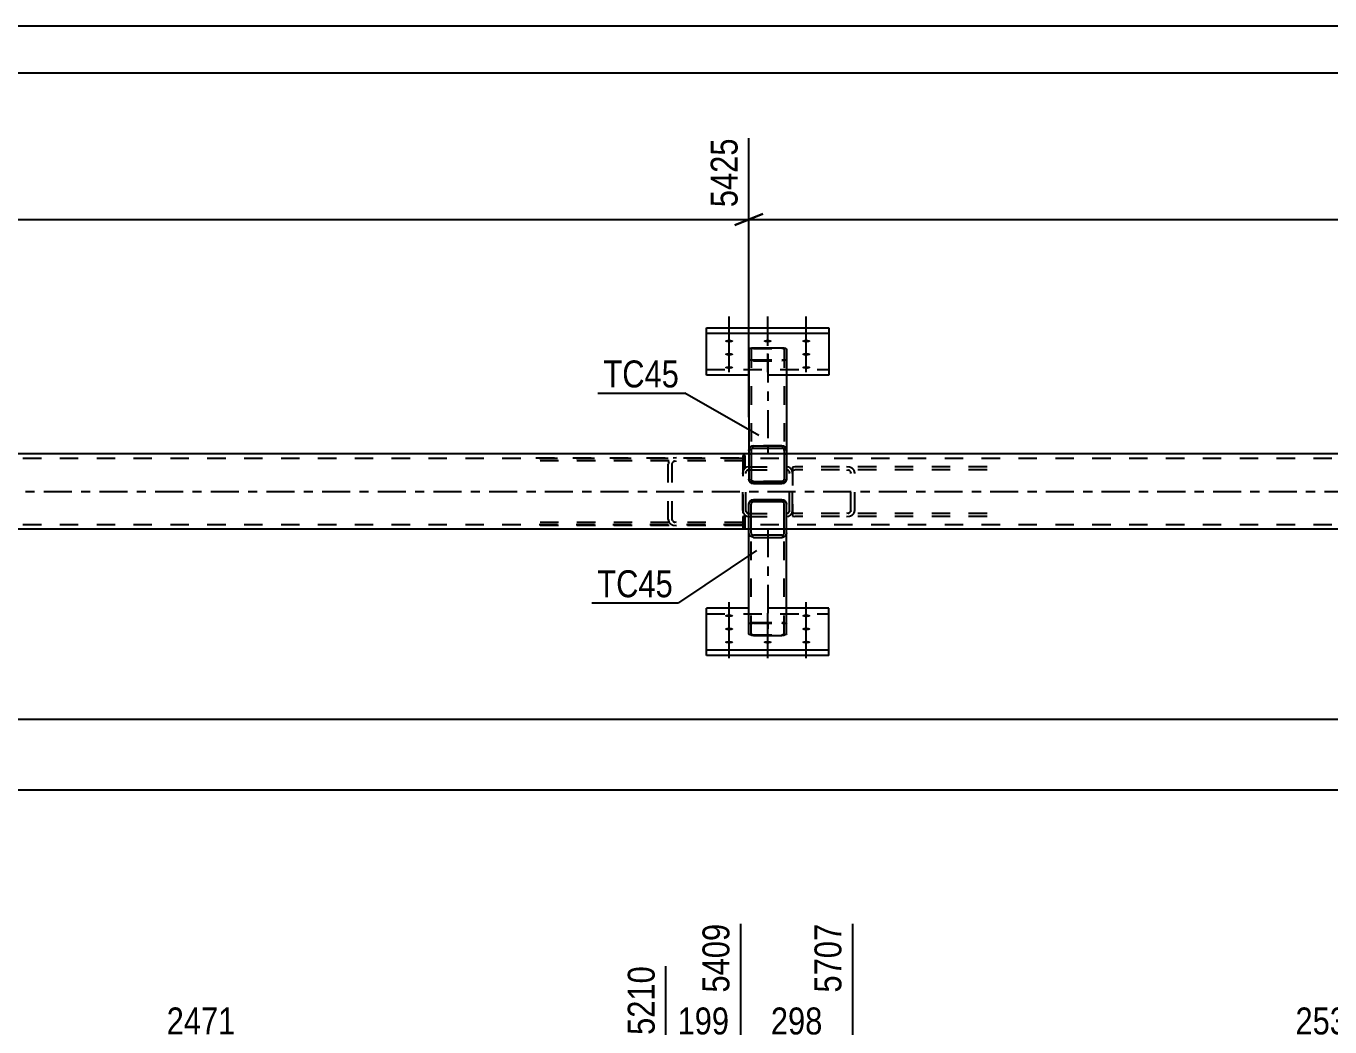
# Model space of a CAD drawing. Header units: millimetres. Extents: x -95 to 746, y -460 to 134.
# Drawn here: x 140.4 to 279, y 27.4 to 133.7 of the extents above; entities that cross this region are included whole.
import ezdxf

# ---------------------------------------------------------------- set-up
doc = ezdxf.new("R2010")
doc.units = ezdxf.units.MM
doc.linetypes.add('DXK_LINE_DOT2', pattern=[3.9198, 1.9599, -1.9599])
doc.linetypes.add('DXK_LINE_DOT3', pattern=[5.9187, 2.979, -0.9799, 0.9799, -0.9799])
doc.styles.add('Arial Narrow', font='ARIALN.TTF', dxfattribs={"height": 0.2})

# ---------------------------------------------------------------- blocks, each defined once
blk = doc.blocks.new('Unknown-389780219-19542')
at = {"color": 5, "linetype": 'Continuous'}
for p, q in [((746.31, 133.73), (-94.69, 133.73)), ((741.31, 128.73), (-89.69, 128.73))]:
    blk.add_line(p, q, dxfattribs=at)
blk = doc.blocks.new('Part-389780219-25370 - 25362')
at = {"color": 7, "linetype": 'DXK_LINE_DOT2'}
for p, q in [((194.6, 87.87), (216.59, 87.87)), ((216.59, 87.55), (194.6, 87.55)), ((208.72, 87.47), (208.65, 87.23)), ((209.09, 87.23), (209.12, 87.35)), ((209.53, 87.87), (209.19, 87.82)), ((209.36, 87.52), (209.53, 87.55)), ((216.59, 87.87), (216.59, 80.67)), ((208.65, 81.31), (208.65, 87.23)), ((209.09, 81.31), (209.09, 87.23)), ((216.59, 80.99), (194.6, 80.99)), ((216.59, 80.67), (194.6, 80.67)), ((208.65, 81.31), (208.72, 81.06)), ((209.12, 81.19), (209.09, 81.31)), ((209.19, 80.72), (209.53, 80.67)), ((209.53, 80.99), (209.36, 81.01))]:
    blk.add_line(p, q, dxfattribs=at)
for centre, radius, start, end in [((209.46, 87.14), 0.401, 104.5547, 147.5896), ((209.39, 81.49), 0.802, 212.4104, 255.4453), ((209.46, 81.4), 0.401, 212.4104, 255.4453)]:
    blk.add_arc(centre, radius, start, end, dxfattribs=at)
blk = doc.blocks.new('Part-389780219-25376 - 25362')
at = {"color": 7, "linetype": 'DXK_LINE_DOT2'}
for p, q in [((222.13, 86.91), (221.87, 86.87)), ((221.87, 86.87), (221.87, 81.66)), ((221.87, 86.52), (221.96, 86.56)), ((221.96, 86.56), (222.13, 86.59)), ((242.55, 86.91), (222.13, 86.91)), ((242.55, 86.59), (222.13, 86.59)), ((227.96, 86.86), (227.62, 86.91)), ((227.62, 86.59), (227.79, 86.56)), ((228.03, 86.39), (228.06, 86.27)), ((228.06, 82.27), (228.06, 86.27)), ((228.5, 86.27), (228.43, 86.51)), ((228.5, 82.27), (228.5, 86.27)), ((221.96, 81.97), (221.87, 82.02)), ((222.13, 81.95), (221.96, 81.97)), ((242.55, 81.95), (222.13, 81.95)), ((227.79, 81.97), (227.62, 81.95)), ((228.06, 82.27), (228.03, 82.15)), ((228.43, 82.02), (228.5, 82.27)), ((221.87, 81.66), (222.13, 81.63)), ((242.55, 81.63), (222.13, 81.63)), ((227.62, 81.63), (227.96, 81.68))]:
    blk.add_line(p, q, dxfattribs=at)
for centre, radius, start, end in [((227.69, 86.18), 0.401, 32.4104, 75.4453), ((227.76, 86.08), 0.802, 32.4104, 75.4453), ((227.69, 82.36), 0.401, 284.5547, 327.5896), ((227.76, 82.45), 0.802, 284.5547, 327.5896)]:
    blk.add_arc(centre, radius, start, end, dxfattribs=at)
blk = doc.blocks.new('Part-389780219-25576 - 25362')
at = {"color": 7, "linetype": 'DXK_LINE_DOT2'}
for p, q in [((216.83, 81.63), (216.59, 81.63)), ((216.59, 81.63), (216.59, 80.43)), ((216.59, 80.43), (216.83, 80.43)), ((216.83, 80.43), (216.83, 81.63))]:
    blk.add_line(p, q, dxfattribs=at)
blk = doc.blocks.new('Part-389780219-25389 - 25362')
at = {"color": 7, "linetype": 'DXK_LINE_DOT2'}
for p, q in [((216.64, 86.51), (216.59, 86.27)), ((216.59, 82.27), (216.59, 86.27)), ((216.91, 86.27), (216.94, 86.39)), ((216.91, 82.27), (216.91, 86.27)), ((217.23, 86.91), (216.99, 86.86)), ((217.11, 86.56), (217.23, 86.59)), ((217.23, 86.91), (221.23, 86.91)), ((217.23, 86.59), (221.23, 86.59)), ((221.48, 86.86), (221.23, 86.91)), ((221.23, 86.59), (221.36, 86.56)), ((221.53, 86.39), (221.55, 86.27)), ((221.55, 82.27), (221.55, 86.27)), ((221.87, 86.27), (221.83, 86.51)), ((221.87, 82.27), (221.87, 86.27)), ((216.59, 82.27), (216.64, 82.02)), ((216.94, 82.15), (216.91, 82.27)), ((217.23, 81.95), (217.11, 81.97)), ((217.23, 81.95), (221.23, 81.95)), ((221.36, 81.97), (221.23, 81.95)), ((221.55, 82.27), (221.53, 82.15)), ((221.83, 82.02), (221.87, 82.27)), ((216.99, 81.68), (217.23, 81.63)), ((217.23, 81.63), (221.23, 81.63)), ((221.23, 81.63), (221.48, 81.68))]:
    blk.add_line(p, q, dxfattribs=at)
for centre, radius, start, end in [((217.23, 86.27), 0.64, 112.5, 157.5), ((217.23, 86.27), 0.32, 112.5, 157.5), ((221.23, 86.27), 0.32, 22.5, 67.5), ((221.23, 86.27), 0.64, 22.5, 67.5), ((217.23, 82.27), 0.64, 202.5, 247.5), ((217.23, 82.27), 0.32, 202.5, 247.5), ((221.23, 82.27), 0.32, 292.5, 337.5), ((221.23, 82.27), 0.64, 292.5, 337.5)]:
    blk.add_arc(centre, radius, start, end, dxfattribs=at)
blk = doc.blocks.new('Part-389780219-25394 - 25362')
at = {"color": 2, "linetype": 'Continuous'}
for p, q in [((217.23, 69.16), (217.23, 80.27)), ((217.23, 80.27), (217.23, 80.27)), ((220.99, 80.27), (217.47, 80.27)), ((221.23, 69.16), (221.23, 79.88)), ((217.27, 69.09), (217.23, 69.16)), ((217.37, 69.04), (217.27, 69.09)), ((217.53, 69), (217.37, 69.04)), ((217.71, 68.99), (217.53, 69)), ((217.71, 68.99), (220.75, 68.99)), ((220.94, 69), (220.75, 68.99)), ((221.09, 69.04), (220.94, 69)), ((221.2, 69.09), (221.09, 69.04)), ((221.23, 69.16), (221.2, 69.09))]:
    blk.add_line(p, q, dxfattribs=at)
at = {"color": 7, "linetype": 'DXK_LINE_DOT2'}
for p, q in [((217.23, 80.27), (217.27, 80.27)), ((217.47, 80.27), (217.23, 80.27)), ((217.47, 69.16), (217.47, 80.27)), ((217.47, 80.27), (217.47, 80.27)), ((217.47, 80.27), (217.47, 80.27)), ((220.92, 80.27), (220.94, 80.27)), ((221.23, 80.27), (220.94, 80.27)), ((220.94, 80.27), (220.97, 80.27)), ((220.97, 80.27), (220.99, 80.27)), ((220.99, 69.16), (220.99, 80.27)), ((221.23, 79.88), (221.23, 80.27)), ((217.23, 70.2), (217.27, 70.26)), ((217.27, 70.26), (217.37, 70.31)), ((217.37, 70.31), (217.53, 70.35)), ((217.49, 70.23), (217.47, 70.2)), ((217.54, 70.25), (217.49, 70.23)), ((217.53, 70.35), (217.71, 70.36)), ((217.62, 70.27), (217.54, 70.25)), ((217.71, 70.28), (217.62, 70.27)), ((217.71, 70.36), (220.75, 70.36)), ((217.71, 70.28), (220.75, 70.28)), ((220.75, 70.36), (220.94, 70.35)), ((220.84, 70.27), (220.75, 70.28)), ((220.92, 70.25), (220.84, 70.27)), ((220.92, 70.25), (220.94, 70.25)), ((220.94, 70.35), (221.09, 70.31)), ((220.94, 70.25), (220.97, 70.23)), ((220.99, 70.2), (220.97, 70.23)), ((221.09, 70.31), (221.2, 70.26)), ((221.2, 70.26), (221.23, 70.2)), ((217.47, 69.16), (217.49, 69.12)), ((217.49, 69.12), (217.54, 69.1)), ((217.54, 69.1), (217.62, 69.08)), ((217.62, 69.08), (217.71, 69.07)), ((217.71, 69.07), (220.75, 69.07)), ((220.75, 69.07), (220.84, 69.08)), ((220.84, 69.08), (220.92, 69.1)), ((220.92, 69.1), (220.97, 69.12)), ((220.97, 69.12), (220.99, 69.16))]:
    blk.add_line(p, q, dxfattribs=at)
at = {"color": 7, "linetype": 'DXK_LINE_DOT3'}
blk.add_line((219.23, 80.27), (219.23, 69.68), dxfattribs=at)
blk = doc.blocks.new('Bolt-389780219-25590 - 25362')
at = {"linetype": 'Continuous'}
for points in [[(215.13, 70.93), (215.04, 70.93), (214.95, 70.94), (214.87, 70.96), (214.81, 70.98), (214.75, 71), (214.71, 71.03), (214.7, 71.06), (214.7, 71.09), (214.71, 71.12), (214.75, 71.15), (214.81, 71.18), (214.87, 71.2), (214.95, 71.22), (215.04, 71.22), (215.13, 71.23), (215.22, 71.22), (215.31, 71.22), (215.39, 71.2), (215.46, 71.18), (215.51, 71.15), (215.55, 71.12), (215.57, 71.09), (215.57, 71.06), (215.55, 71.03), (215.51, 71), (215.46, 70.98), (215.39, 70.96), (215.31, 70.94), (215.22, 70.93)], [(223.33, 70.93), (223.24, 70.93), (223.15, 70.94), (223.07, 70.96), (223.01, 70.98), (222.95, 71), (222.91, 71.03), (222.9, 71.06), (222.9, 71.09), (222.91, 71.12), (222.95, 71.15), (223.01, 71.18), (223.07, 71.2), (223.15, 71.22), (223.24, 71.22), (223.33, 71.23), (223.42, 71.22), (223.51, 71.22), (223.59, 71.2), (223.66, 71.18), (223.71, 71.15), (223.75, 71.12), (223.77, 71.09), (223.77, 71.06), (223.75, 71.03), (223.71, 71), (223.66, 70.98), (223.59, 70.96), (223.51, 70.94), (223.42, 70.93)], [(215.13, 69.52), (215.04, 69.53), (214.95, 69.54), (214.87, 69.55), (214.81, 69.57), (214.75, 69.6), (214.71, 69.63), (214.7, 69.66), (214.7, 69.69), (214.71, 69.72), (214.75, 69.75), (214.81, 69.78), (214.87, 69.8), (214.95, 69.81), (215.04, 69.82), (215.13, 69.83), (215.22, 69.82), (215.31, 69.81), (215.39, 69.8), (215.46, 69.78), (215.51, 69.75), (215.55, 69.72), (215.57, 69.69), (215.57, 69.66), (215.55, 69.63), (215.51, 69.6), (215.46, 69.57), (215.39, 69.55), (215.31, 69.54), (215.22, 69.53)], [(223.33, 69.52), (223.24, 69.53), (223.15, 69.54), (223.07, 69.55), (223.01, 69.57), (222.95, 69.6), (222.91, 69.63), (222.9, 69.66), (222.9, 69.69), (222.91, 69.72), (222.95, 69.75), (223.01, 69.78), (223.07, 69.8), (223.15, 69.81), (223.24, 69.82), (223.33, 69.83), (223.42, 69.82), (223.51, 69.81), (223.59, 69.8), (223.66, 69.78), (223.71, 69.75), (223.75, 69.72), (223.77, 69.69), (223.77, 69.66), (223.75, 69.63), (223.71, 69.6), (223.66, 69.57), (223.59, 69.55), (223.51, 69.54), (223.42, 69.53)], [(215.13, 68.12), (215.04, 68.13), (214.95, 68.14), (214.87, 68.15), (214.81, 68.17), (214.75, 68.2), (214.71, 68.23), (214.7, 68.26), (214.7, 68.29), (214.71, 68.32), (214.75, 68.35), (214.81, 68.37), (214.87, 68.39), (214.95, 68.41), (215.04, 68.42), (215.13, 68.42), (215.22, 68.42), (215.31, 68.41), (215.39, 68.39), (215.46, 68.37), (215.51, 68.35), (215.55, 68.32), (215.57, 68.29), (215.57, 68.26), (215.55, 68.23), (215.51, 68.2), (215.46, 68.17), (215.39, 68.15), (215.31, 68.14), (215.22, 68.13)], [(219.23, 68.12), (219.14, 68.13), (219.05, 68.14), (218.97, 68.15), (218.91, 68.17), (218.85, 68.2), (218.81, 68.23), (218.8, 68.26), (218.8, 68.29), (218.81, 68.32), (218.85, 68.35), (218.91, 68.37), (218.97, 68.39), (219.05, 68.41), (219.14, 68.42), (219.23, 68.42), (219.32, 68.42), (219.41, 68.41), (219.49, 68.39), (219.56, 68.37), (219.61, 68.35), (219.65, 68.32), (219.67, 68.29), (219.67, 68.26), (219.65, 68.23), (219.61, 68.2), (219.56, 68.17), (219.49, 68.15), (219.41, 68.14), (219.32, 68.13)], [(223.33, 68.12), (223.24, 68.13), (223.15, 68.14), (223.07, 68.15), (223.01, 68.17), (222.95, 68.2), (222.91, 68.23), (222.9, 68.26), (222.9, 68.29), (222.91, 68.32), (222.95, 68.35), (223.01, 68.37), (223.07, 68.39), (223.15, 68.41), (223.24, 68.42), (223.33, 68.42), (223.42, 68.42), (223.51, 68.41), (223.59, 68.39), (223.66, 68.37), (223.71, 68.35), (223.75, 68.32), (223.77, 68.29), (223.77, 68.26), (223.75, 68.23), (223.71, 68.2), (223.66, 68.17), (223.59, 68.15), (223.51, 68.14), (223.42, 68.13)]]:
    blk.add_hatch(color=1, dxfattribs=at).paths.add_polyline_path(points)
at = {"color": 1, "linetype": 'Continuous'}
for p, q in [((215.13, 69.39), (215.13, 72.51)), ((223.33, 69.39), (223.33, 72.51)), ((215.13, 67.98), (215.13, 71.1)), ((223.33, 67.98), (223.33, 71.1)), ((215.13, 66.58), (215.13, 69.7)), ((219.23, 66.58), (219.23, 69.7)), ((223.33, 66.58), (223.33, 69.7))]:
    blk.add_line(p, q, dxfattribs=at)
at = {"color": 1, "linetype": 'DXK_LINE_DOT2'}
blk.add_line((219.23, 69.39), (219.23, 72.51), dxfattribs=at)
blk = doc.blocks.new('Part-389780219-25468 - 25362')
at = {"color": 7, "linetype": 'DXK_LINE_DOT2'}
for p, q in [((718.23, 87.79), (0.23, 87.79)), ((221.23, 88.27), (217.23, 88.27)), ((718.23, 80.75), (0.23, 80.75)), ((221.23, 80.27), (217.23, 80.27))]:
    blk.add_line(p, q, dxfattribs=at)
at = {"color": 2, "linetype": 'Continuous'}
for p, q in [((217.23, 88.27), (5.03, 88.27)), ((457.23, 88.27), (221.23, 88.27)), ((217.23, 80.27), (5.03, 80.27)), ((457.23, 80.27), (221.23, 80.27))]:
    blk.add_line(p, q, dxfattribs=at)
at = {"color": 7, "linetype": 'DXK_LINE_DOT3'}
blk.add_line((0.23, 84.27), (718.23, 84.27), dxfattribs=at)
blk = doc.blocks.new('Part-389780219-25409 - 25362')
at = {"color": 2, "linetype": 'Continuous'}
for p, q in [((217.23, 99.38), (217.27, 99.44)), ((217.23, 99.38), (217.23, 88.27)), ((217.27, 99.44), (217.37, 99.5)), ((217.37, 99.5), (217.53, 99.53)), ((217.53, 99.53), (217.71, 99.54)), ((217.71, 99.54), (220.75, 99.54)), ((220.75, 99.54), (220.94, 99.53)), ((220.94, 99.53), (221.09, 99.5)), ((221.09, 99.5), (221.2, 99.44)), ((221.2, 99.44), (221.23, 99.38)), ((221.23, 99.38), (221.23, 88.65)), ((217.23, 88.27), (217.23, 88.27)), ((220.99, 88.27), (217.47, 88.27))]:
    blk.add_line(p, q, dxfattribs=at)
at = {"color": 7, "linetype": 'DXK_LINE_DOT2'}
for p, q in [((217.49, 99.41), (217.47, 99.38)), ((217.47, 99.38), (217.47, 88.27)), ((217.54, 99.44), (217.49, 99.41)), ((217.62, 99.46), (217.54, 99.44)), ((217.71, 99.46), (217.62, 99.46)), ((217.71, 99.46), (220.75, 99.46)), ((220.84, 99.46), (220.75, 99.46)), ((220.92, 99.44), (220.84, 99.46)), ((220.97, 99.41), (220.92, 99.44)), ((220.99, 99.38), (220.97, 99.41)), ((220.99, 99.38), (220.99, 89.05)), ((217.27, 98.28), (217.23, 98.34)), ((217.37, 98.22), (217.27, 98.28)), ((217.53, 98.19), (217.37, 98.22)), ((217.47, 98.34), (217.49, 98.31)), ((217.49, 98.31), (217.54, 98.28)), ((217.71, 98.18), (217.53, 98.19)), ((217.54, 98.28), (217.62, 98.26)), ((217.62, 98.26), (217.71, 98.26)), ((217.71, 98.26), (220.75, 98.26)), ((217.71, 98.18), (220.75, 98.18)), ((220.75, 98.26), (220.84, 98.26)), ((220.94, 98.19), (220.75, 98.18)), ((220.84, 98.26), (220.92, 98.28)), ((220.92, 98.28), (220.94, 98.29)), ((220.94, 98.29), (220.97, 98.31)), ((221.09, 98.22), (220.94, 98.19)), ((220.97, 98.31), (220.99, 98.34)), ((221.2, 98.28), (221.09, 98.22)), ((221.23, 98.34), (221.2, 98.28)), ((220.99, 89.05), (220.99, 88.27)), ((217.23, 88.27), (217.47, 88.27)), ((217.47, 88.27), (217.47, 88.27)), ((217.47, 88.27), (217.47, 88.27)), ((220.97, 88.27), (220.99, 88.27)), ((221.23, 88.27), (220.99, 88.27)), ((221.23, 88.65), (221.23, 88.27))]:
    blk.add_line(p, q, dxfattribs=at)
at = {"color": 7, "linetype": 'DXK_LINE_DOT3'}
blk.add_line((219.23, 98.86), (219.23, 88.27), dxfattribs=at)
blk = doc.blocks.new('Part-389780219-25420 - 25362')
at = {"color": 2, "linetype": 'Continuous'}
for p, q in [((217.23, 71.9), (212.73, 71.9)), ((212.73, 66.85), (212.73, 71.9)), ((225.73, 71.9), (221.23, 71.9)), ((225.73, 66.85), (225.73, 71.9)), ((212.73, 67.45), (225.73, 67.45)), ((225.73, 66.85), (212.73, 66.85))]:
    blk.add_line(p, q, dxfattribs=at)
at = {"color": 7, "linetype": 'DXK_LINE_DOT2'}
for p, q in [((212.73, 71.3), (225.73, 71.3)), ((221.23, 71.9), (217.23, 71.9))]:
    blk.add_line(p, q, dxfattribs=at)
blk = doc.blocks.new('Part-389780219-25421 - 25362')
at = {"color": 2, "linetype": 'Continuous'}
for p, q in [((212.73, 96.64), (212.73, 101.68)), ((212.73, 101.68), (225.73, 101.68)), ((225.73, 101.68), (225.73, 96.64)), ((225.73, 101.08), (212.73, 101.08)), ((217.23, 96.64), (212.73, 96.64)), ((225.73, 96.64), (221.23, 96.64))]:
    blk.add_line(p, q, dxfattribs=at)
at = {"color": 7, "linetype": 'DXK_LINE_DOT2'}
for p, q in [((212.73, 97.24), (225.73, 97.24)), ((221.23, 96.64), (217.23, 96.64))]:
    blk.add_line(p, q, dxfattribs=at)
blk = doc.blocks.new('Bolt-389780219-25591 - 25362')
at = {"linetype": 'Continuous'}
for points in [[(215.13, 100.41), (215.22, 100.41), (215.31, 100.4), (215.39, 100.38), (215.46, 100.36), (215.51, 100.34), (215.55, 100.31), (215.57, 100.28), (215.57, 100.25), (215.55, 100.22), (215.51, 100.19), (215.46, 100.16), (215.39, 100.14), (215.31, 100.12), (215.22, 100.11), (215.13, 100.11), (215.04, 100.11), (214.95, 100.12), (214.87, 100.14), (214.81, 100.16), (214.75, 100.19), (214.71, 100.22), (214.7, 100.25), (214.7, 100.28), (214.71, 100.31), (214.75, 100.34), (214.81, 100.36), (214.87, 100.38), (214.95, 100.4), (215.04, 100.41)], [(219.23, 100.41), (219.32, 100.41), (219.41, 100.4), (219.49, 100.38), (219.56, 100.36), (219.61, 100.34), (219.65, 100.31), (219.67, 100.28), (219.67, 100.25), (219.65, 100.22), (219.61, 100.19), (219.56, 100.16), (219.49, 100.14), (219.41, 100.12), (219.32, 100.11), (219.23, 100.11), (219.14, 100.11), (219.05, 100.12), (218.97, 100.14), (218.91, 100.16), (218.85, 100.19), (218.81, 100.22), (218.8, 100.25), (218.8, 100.28), (218.81, 100.31), (218.85, 100.34), (218.91, 100.36), (218.97, 100.38), (219.05, 100.4), (219.14, 100.41)], [(223.33, 100.41), (223.42, 100.41), (223.51, 100.4), (223.59, 100.38), (223.66, 100.36), (223.71, 100.34), (223.75, 100.31), (223.77, 100.28), (223.77, 100.25), (223.75, 100.22), (223.71, 100.19), (223.66, 100.16), (223.59, 100.14), (223.51, 100.12), (223.42, 100.11), (223.33, 100.11), (223.24, 100.11), (223.15, 100.12), (223.07, 100.14), (223.01, 100.16), (222.95, 100.19), (222.91, 100.22), (222.9, 100.25), (222.9, 100.28), (222.91, 100.31), (222.95, 100.34), (223.01, 100.36), (223.07, 100.38), (223.15, 100.4), (223.24, 100.41)], [(215.13, 99.01), (215.22, 99.01), (215.31, 99), (215.39, 98.98), (215.46, 98.96), (215.51, 98.93), (215.55, 98.91), (215.57, 98.88), (215.57, 98.84), (215.55, 98.81), (215.51, 98.78), (215.46, 98.76), (215.39, 98.74), (215.31, 98.72), (215.22, 98.71), (215.13, 98.71), (215.04, 98.71), (214.95, 98.72), (214.87, 98.74), (214.81, 98.76), (214.75, 98.78), (214.71, 98.81), (214.7, 98.84), (214.7, 98.88), (214.71, 98.91), (214.75, 98.93), (214.81, 98.96), (214.87, 98.98), (214.95, 99), (215.04, 99.01)], [(223.33, 99.01), (223.42, 99.01), (223.51, 99), (223.59, 98.98), (223.66, 98.96), (223.71, 98.93), (223.75, 98.91), (223.77, 98.88), (223.77, 98.84), (223.75, 98.81), (223.71, 98.78), (223.66, 98.76), (223.59, 98.74), (223.51, 98.72), (223.42, 98.71), (223.33, 98.71), (223.24, 98.71), (223.15, 98.72), (223.07, 98.74), (223.01, 98.76), (222.95, 98.78), (222.91, 98.81), (222.9, 98.84), (222.9, 98.88), (222.91, 98.91), (222.95, 98.93), (223.01, 98.96), (223.07, 98.98), (223.15, 99), (223.24, 99.01)], [(215.13, 97.61), (215.22, 97.6), (215.31, 97.59), (215.39, 97.58), (215.46, 97.56), (215.51, 97.53), (215.55, 97.5), (215.57, 97.47), (215.57, 97.44), (215.55, 97.41), (215.51, 97.38), (215.46, 97.36), (215.39, 97.34), (215.31, 97.32), (215.22, 97.31), (215.13, 97.31), (215.04, 97.31), (214.95, 97.32), (214.87, 97.34), (214.81, 97.36), (214.75, 97.38), (214.71, 97.41), (214.7, 97.44), (214.7, 97.47), (214.71, 97.5), (214.75, 97.53), (214.81, 97.56), (214.87, 97.58), (214.95, 97.59), (215.04, 97.6)], [(223.33, 97.61), (223.42, 97.6), (223.51, 97.59), (223.59, 97.58), (223.66, 97.56), (223.71, 97.53), (223.75, 97.5), (223.77, 97.47), (223.77, 97.44), (223.75, 97.41), (223.71, 97.38), (223.66, 97.36), (223.59, 97.34), (223.51, 97.32), (223.42, 97.31), (223.33, 97.31), (223.24, 97.31), (223.15, 97.32), (223.07, 97.34), (223.01, 97.36), (222.95, 97.38), (222.91, 97.41), (222.9, 97.44), (222.9, 97.47), (222.91, 97.5), (222.95, 97.53), (223.01, 97.56), (223.07, 97.58), (223.15, 97.59), (223.24, 97.6)]]:
    blk.add_hatch(color=1, dxfattribs=at).paths.add_polyline_path(points)
at = {"color": 1, "linetype": 'Continuous'}
for p, q in [((215.13, 99.77), (215.13, 102.89)), ((219.23, 99.77), (219.23, 102.89)), ((223.33, 99.77), (223.33, 102.89)), ((215.13, 98.37), (215.13, 101.49)), ((223.33, 98.37), (223.33, 101.49)), ((215.13, 96.97), (215.13, 100.09)), ((223.33, 96.97), (223.33, 100.09))]:
    blk.add_line(p, q, dxfattribs=at)
at = {"color": 1, "linetype": 'DXK_LINE_DOT2'}
blk.add_line((219.23, 96.97), (219.23, 100.09), dxfattribs=at)
blk = doc.blocks.new('Part-389780219-25577 - 25362')
at = {"color": 7, "linetype": 'DXK_LINE_DOT2'}
for p, q in [((216.83, 88.11), (216.59, 88.11)), ((216.59, 88.11), (216.59, 86.91)), ((216.83, 86.91), (216.83, 88.11)), ((216.59, 86.91), (216.83, 86.91))]:
    blk.add_line(p, q, dxfattribs=at)
blk = doc.blocks.new('Part-389780219-51589 - 25362')
at = {"color": 2, "linetype": 'Continuous'}
for p, q in [((217.27, 88.83), (217.23, 88.64)), ((217.37, 88.98), (217.27, 88.83)), ((217.53, 89.09), (217.37, 88.98)), ((217.47, 88.64), (217.49, 88.74)), ((217.49, 88.74), (217.54, 88.81)), ((217.71, 89.12), (217.53, 89.09)), ((217.54, 88.81), (217.62, 88.87)), ((217.62, 88.87), (217.71, 88.88)), ((217.71, 89.12), (220.75, 89.12)), ((217.71, 89.12), (217.71, 89.12)), ((217.71, 88.88), (217.71, 88.88)), ((217.71, 88.88), (220.75, 88.88)), ((220.75, 89.12), (220.75, 89.12)), ((220.94, 89.09), (220.75, 89.12)), ((220.75, 88.88), (220.75, 88.88)), ((220.75, 88.88), (220.85, 88.87)), ((220.85, 88.87), (220.92, 88.81)), ((220.92, 88.81), (220.98, 88.74)), ((221.09, 88.98), (220.94, 89.09)), ((220.98, 88.74), (220.99, 88.64)), ((221.2, 88.83), (221.09, 88.98)), ((221.23, 88.64), (221.2, 88.83)), ((217.23, 88.64), (217.23, 85.6)), ((217.47, 88.64), (217.47, 88.64)), ((217.47, 88.64), (217.47, 85.6)), ((220.99, 88.64), (220.99, 88.64)), ((220.99, 88.64), (220.99, 85.6)), ((221.23, 88.64), (221.23, 85.6)), ((217.23, 85.6), (217.27, 85.42)), ((217.27, 85.42), (217.37, 85.26)), ((217.37, 85.26), (217.53, 85.16)), ((217.47, 85.6), (217.47, 85.6)), ((217.49, 85.51), (217.47, 85.6)), ((217.54, 85.43), (217.49, 85.51)), ((217.53, 85.16), (217.71, 85.12)), ((217.62, 85.38), (217.54, 85.43)), ((217.71, 85.36), (217.62, 85.38)), ((217.71, 85.36), (217.71, 85.36)), ((217.71, 85.36), (220.75, 85.36)), ((217.71, 85.12), (220.75, 85.12)), ((217.71, 85.12), (217.71, 85.12)), ((220.85, 85.38), (220.75, 85.36)), ((220.75, 85.36), (220.75, 85.36)), ((220.75, 85.12), (220.94, 85.16)), ((220.75, 85.12), (220.75, 85.12)), ((220.92, 85.43), (220.85, 85.38)), ((220.98, 85.51), (220.92, 85.43)), ((220.94, 85.16), (221.09, 85.26)), ((220.99, 85.6), (220.98, 85.51)), ((220.99, 85.6), (220.99, 85.6)), ((221.09, 85.26), (221.2, 85.42)), ((221.2, 85.42), (221.23, 85.6))]:
    blk.add_line(p, q, dxfattribs=at)
at = {"color": 7, "linetype": 'DXK_LINE_DOT2'}
for p, q in [((217.23, 88.64), (217.27, 88.83)), ((217.27, 88.83), (217.37, 88.98)), ((217.37, 88.98), (217.53, 89.09)), ((217.49, 88.74), (217.47, 88.64)), ((217.54, 88.81), (217.49, 88.74)), ((217.53, 89.09), (217.71, 89.12)), ((217.62, 88.87), (217.54, 88.81)), ((217.71, 88.88), (217.62, 88.87)), ((220.75, 89.12), (217.71, 89.12)), ((217.71, 88.88), (220.75, 88.88)), ((220.75, 89.12), (220.94, 89.09)), ((220.85, 88.87), (220.75, 88.88)), ((220.92, 88.81), (220.85, 88.87)), ((220.98, 88.74), (220.92, 88.81)), ((220.94, 89.09), (221.09, 88.98)), ((220.99, 88.64), (220.98, 88.74)), ((221.09, 88.98), (221.2, 88.83)), ((221.2, 88.83), (221.23, 88.64)), ((217.47, 88.27), (217.23, 88.27)), ((217.23, 88.27), (217.47, 88.27)), ((217.47, 88.64), (217.47, 88.64)), ((220.99, 88.64), (220.99, 88.64)), ((221.23, 88.27), (220.99, 88.27)), ((220.99, 88.27), (221.23, 88.27)), ((217.27, 85.42), (217.23, 85.6)), ((217.47, 85.6), (217.49, 85.51)), ((217.49, 85.51), (217.54, 85.43)), ((217.71, 85.12), (217.53, 85.16)), ((217.54, 85.43), (217.62, 85.38)), ((217.62, 85.38), (217.71, 85.36)), ((220.75, 85.36), (217.71, 85.36)), ((217.71, 85.12), (220.75, 85.12)), ((220.75, 85.36), (220.85, 85.38)), ((220.94, 85.16), (220.75, 85.12)), ((220.85, 85.38), (220.92, 85.43)), ((220.92, 85.43), (220.98, 85.51)), ((220.98, 85.51), (220.99, 85.6)), ((221.23, 85.6), (221.2, 85.42))]:
    blk.add_line(p, q, dxfattribs=at)
for centre, start, end in [((217.71, 85.6), 202.5, 247.5), ((220.75, 85.6), 292.5, 337.5)]:
    blk.add_arc(centre, 0.48, start, end, dxfattribs=at)
blk = doc.blocks.new('Part-389780219-51590 - 25362')
at = {"color": 2, "linetype": 'Continuous'}
for p, q in [((217.37, 83.27), (217.27, 83.11)), ((217.53, 83.37), (217.37, 83.27)), ((217.71, 83.41), (217.53, 83.37)), ((217.71, 83.17), (217.62, 83.15)), ((220.75, 83.41), (217.71, 83.41)), ((220.75, 83.17), (217.71, 83.17)), ((220.94, 83.37), (220.75, 83.41)), ((220.85, 83.15), (220.75, 83.17)), ((221.09, 83.27), (220.94, 83.37)), ((221.2, 83.11), (221.09, 83.27)), ((217.27, 83.11), (217.23, 82.93)), ((217.23, 79.89), (217.23, 82.93)), ((217.49, 83.02), (217.47, 82.93)), ((217.47, 79.89), (217.47, 82.93)), ((217.54, 83.1), (217.49, 83.02)), ((217.62, 83.15), (217.54, 83.1)), ((220.92, 83.1), (220.85, 83.15)), ((220.98, 83.02), (220.92, 83.1)), ((220.99, 82.93), (220.98, 83.02)), ((220.99, 79.89), (220.99, 82.93)), ((221.23, 82.93), (221.2, 83.11)), ((221.23, 79.89), (221.23, 82.93)), ((217.27, 79.71), (217.23, 79.89)), ((217.37, 79.55), (217.27, 79.71)), ((217.53, 79.45), (217.37, 79.55)), ((217.47, 79.89), (217.49, 79.8)), ((217.49, 79.8), (217.54, 79.72)), ((217.71, 79.41), (217.53, 79.45)), ((217.54, 79.72), (217.62, 79.67)), ((217.62, 79.67), (217.71, 79.65)), ((220.75, 79.65), (217.71, 79.65)), ((217.71, 79.41), (220.75, 79.41)), ((220.75, 79.65), (220.85, 79.67)), ((220.75, 79.41), (220.94, 79.45)), ((220.75, 79.41), (220.75, 79.41)), ((220.85, 79.67), (220.92, 79.72)), ((220.92, 79.72), (220.98, 79.8)), ((221.09, 79.55), (220.94, 79.45)), ((220.98, 79.8), (220.99, 79.89)), ((221.2, 79.71), (221.09, 79.55)), ((221.23, 79.89), (221.2, 79.71))]:
    blk.add_line(p, q, dxfattribs=at)
at = {"color": 7, "linetype": 'DXK_LINE_DOT2'}
for p, q in [((217.53, 83.37), (217.71, 83.41)), ((220.75, 83.41), (220.94, 83.37)), ((217.23, 82.93), (217.27, 83.11)), ((221.2, 83.11), (221.23, 82.93)), ((217.47, 80.27), (217.23, 80.27)), ((217.71, 79.41), (220.75, 79.41)), ((220.94, 79.45), (220.75, 79.41)), ((221.23, 80.27), (220.99, 80.27))]:
    blk.add_line(p, q, dxfattribs=at)
for centre, start, end in [((217.71, 82.93), 112.5, 157.5), ((220.75, 82.93), 22.5, 67.5)]:
    blk.add_arc(centre, 0.48, start, end, dxfattribs=at)
blk = doc.blocks.new('StraightDimension-389780219-29128 - 1176')
at = {"color": 7, "linetype": 'Continuous'}
for p, q in [((228.27, -5), (228.27, 38.36)), ((329.73, -5), (329.73, 33.86)), ((229.77, 25.85), (226.77, 24.65)), ((228.27, 25.25), (329.73, 25.25)), ((328.23, 24.65), (331.23, 25.85))]:
    blk.add_line(p, q, dxfattribs=at)
at = {"color": 0}
blk.add_wipeout([(283.26, 26), (283.26, 30.2), (274.74, 30.2), (274.74, 26)], dxfattribs=at)
at = {"color": 3, "style": 'Arial Narrow'}
blk.add_text('2537', height=2.863, dxfattribs=at).set_placement((275.34, 26.6))
at = {"color": 0, "linetype": 'Continuous'}
blk.add_wipeout([(329.13, 34.46), (324.93, 34.46), (324.93, 25.95), (329.13, 25.95)], dxfattribs=at)
at = {"color": 3, "linetype": 'Continuous', "style": 'Arial Narrow'}
blk.add_text('8243', height=2.863, rotation=90.0002, dxfattribs=at).set_placement((328.53, 26.55))
blk = doc.blocks.new('StraightDimension-389780219-29130 - 1176')
at = {"color": 7, "linetype": 'Continuous'}
for p, q in [((216.36, -5), (216.36, 38.36)), ((208.42, -5), (208.42, 33.86)), ((206.92, 24.65), (209.92, 25.85)), ((208.42, 25.25), (216.36, 25.25)), ((217.86, 25.85), (214.86, 24.65))]:
    blk.add_line(p, q, dxfattribs=at)
at = {"color": 0}
blk.add_wipeout([(215.73, 26), (215.73, 30.2), (209.05, 30.2), (209.05, 26)], dxfattribs=at)
at = {"color": 3, "style": 'Arial Narrow'}
blk.add_text('199', height=2.863, dxfattribs=at).set_placement((209.65, 26.6))
at = {"color": 0, "linetype": 'Continuous'}
blk.add_wipeout([(215.76, 38.96), (211.56, 38.96), (211.56, 30.45), (215.76, 30.45)], dxfattribs=at)
at = {"color": 3, "linetype": 'Continuous', "style": 'Arial Narrow'}
blk.add_text('5409', height=2.863, rotation=90.0002, dxfattribs=at).set_placement((215.16, 31.05))
blk = doc.blocks.new('StraightDimension-389780219-29129 - 1176')
at = {"color": 7, "linetype": 'Continuous'}
for p, q in [((216.36, -5), (216.36, 38.36)), ((228.27, -5), (228.27, 38.36)), ((214.86, 24.65), (217.86, 25.85)), ((216.36, 25.25), (228.27, 25.25)), ((229.77, 25.85), (226.77, 24.65))]:
    blk.add_line(p, q, dxfattribs=at)
at = {"color": 0}
blk.add_wipeout([(225.66, 26), (225.66, 30.2), (218.97, 30.2), (218.97, 26)], dxfattribs=at)
at = {"color": 3, "style": 'Arial Narrow'}
blk.add_text('298', height=2.863, dxfattribs=at).set_placement((219.57, 26.6))
at = {"color": 0, "linetype": 'Continuous'}
blk.add_wipeout([(227.67, 38.96), (223.47, 38.96), (223.47, 30.45), (227.67, 30.45)], dxfattribs=at)
at = {"color": 3, "linetype": 'Continuous', "style": 'Arial Narrow'}
blk.add_text('5707', height=2.863, rotation=90.0002, dxfattribs=at).set_placement((227.07, 31.05))
blk = doc.blocks.new('StraightDimension-389780219-29131 - 1176')
at = {"color": 7, "linetype": 'Continuous'}
for p, q in [((109.59, -5), (109.59, 38.36)), ((208.42, -5), (208.42, 33.86)), ((111.09, 25.85), (108.09, 24.65)), ((109.59, 25.25), (208.42, 25.25)), ((206.92, 24.65), (209.92, 25.85))]:
    blk.add_line(p, q, dxfattribs=at)
at = {"color": 0}
blk.add_wipeout([(163.26, 26), (163.26, 30.2), (154.74, 30.2), (154.74, 26)], dxfattribs=at)
at = {"color": 3, "style": 'Arial Narrow'}
blk.add_text('2471', height=2.863, dxfattribs=at).set_placement((155.34, 26.6))
at = {"color": 0, "linetype": 'Continuous'}
blk.add_wipeout([(207.82, 34.46), (203.62, 34.46), (203.62, 25.95), (207.82, 25.95)], dxfattribs=at)
at = {"color": 3, "linetype": 'Continuous', "style": 'Arial Narrow'}
blk.add_text('5210', height=2.863, rotation=90.0002, dxfattribs=at).set_placement((207.22, 26.55))
blk = doc.blocks.new('StraightDimension-389780219-27561 - 25362')
at = {"color": 7, "linetype": 'Continuous'}
blk.add_line((-0.77, 52.57), (719.23, 52.57), dxfattribs=at)
blk = doc.blocks.new('StraightDimension-389780219-27271 - 25362')
at = {"color": 7, "linetype": 'Continuous'}
for p, q in [((217.23, 92.17), (217.23, 121.81)), ((218.73, 113.79), (215.73, 112.59)), ((217.23, 113.19), (457.23, 113.19))]:
    blk.add_line(p, q, dxfattribs=at)
blk = doc.blocks.new('StraightDimension-389780219-27272 - 25362')
at = {"color": 7, "linetype": 'Continuous'}
for p, q in [((217.23, 92.17), (217.23, 121.81)), ((215.73, 112.59), (218.73, 113.79)), ((0.23, 113.19), (217.23, 113.19))]:
    blk.add_line(p, q, dxfattribs=at)
at = {"color": 0, "linetype": 'Continuous'}
blk.add_wipeout([(216.63, 122.41), (212.43, 122.41), (212.43, 113.89), (216.63, 113.89)], dxfattribs=at)
at = {"color": 3, "linetype": 'Continuous', "style": 'Arial Narrow'}
blk.add_text('5425', height=2.863, rotation=90.0002, dxfattribs=at).set_placement((216.03, 114.49))
blk = doc.blocks.new('StraightDimension-389780219-27403 - 25362')
at = {"color": 7, "linetype": 'Continuous'}
blk.add_line((0.23, 60.09), (718.23, 60.09), dxfattribs=at)
blk = doc.blocks.new('Mark-389780219-27578 - 25362')
at = {"color": 0}
blk.add_wipeout([(209.15, 73.05), (209.15, 76.05), (201.12, 76.05), (201.12, 73.05)], dxfattribs=at)
blk.add_wipeout([(209.15, 73.05), (209.15, 76.05), (201.12, 76.05), (201.12, 73.05)], dxfattribs=at)
at = {"color": 30, "linetype": 'Continuous'}
for p in [(218.04, 78), (200.52, 72.45)]:
    blk.add_line(p, (209.75, 72.45), dxfattribs=at)
at = {"color": 3, "style": 'Arial Narrow'}
blk.add_text('TC45', height=2.863, dxfattribs=at).set_placement((201.12, 73.05))
blk = doc.blocks.new('Mark-389780219-27593 - 25362')
at = {"color": 0}
blk.add_wipeout([(209.81, 95.34), (209.81, 98.34), (201.77, 98.34), (201.77, 95.34)], dxfattribs=at)
blk.add_wipeout([(209.81, 95.34), (209.81, 98.34), (201.77, 98.34), (201.77, 95.34)], dxfattribs=at)
at = {"color": 30, "linetype": 'Continuous'}
for p in [(201.17, 94.74), (218.29, 90.23)]:
    blk.add_line(p, (210.41, 94.74), dxfattribs=at)
at = {"color": 3, "style": 'Arial Narrow'}
blk.add_text('TC45', height=2.863, dxfattribs=at).set_placement((201.77, 95.34))

msp = doc.modelspace()

# ---------------------------------------------------------------- block references
for name in ['Unknown-389780219-19542', 'Bolt-389780219-25591 - 25362', 'Part-389780219-25421 - 25362', 'Part-389780219-25409 - 25362', 'Part-389780219-51589 - 25362', 'Part-389780219-25468 - 25362', 'Part-389780219-25370 - 25362', 'Part-389780219-25577 - 25362', 'Part-389780219-25389 - 25362', 'Part-389780219-25376 - 25362', 'Part-389780219-51590 - 25362', 'Part-389780219-25576 - 25362', 'Part-389780219-25394 - 25362', 'Bolt-389780219-25590 - 25362', 'Part-389780219-25420 - 25362']:
    msp.add_blockref(name, (0, 0))

# ---------------------------------------------------------------- next in the draw order: block references
for name in ['StraightDimension-389780219-27271 - 25362', 'StraightDimension-389780219-27561 - 25362', 'StraightDimension-389780219-29130 - 1176', 'StraightDimension-389780219-29128 - 1176']:
    msp.add_blockref(name, (0, 0))

# ---------------------------------------------------------------- next in the draw order: block references
for name in ['StraightDimension-389780219-27272 - 25362', 'StraightDimension-389780219-27403 - 25362', 'StraightDimension-389780219-29129 - 1176', 'StraightDimension-389780219-29131 - 1176']:
    msp.add_blockref(name, (0, 0))

# ---------------------------------------------------------------- next in the draw order: block references
for name in ['Mark-389780219-27593 - 25362', 'Mark-389780219-27578 - 25362']:
    msp.add_blockref(name, (0, 0))

doc.saveas('drawing.dxf')
